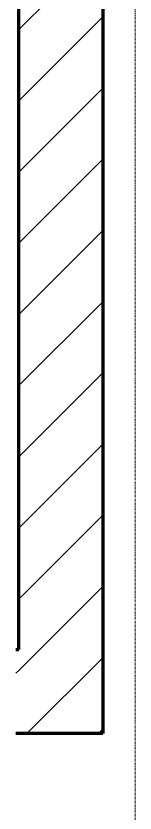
# Model space of a CAD drawing. Header units: millimetres. Extents: x -726012 to -647389, y -20772 to 18805.
# Drawn here: x -722166 to -721882, y -741 to 1159 of the extents above; entities that cross this region are included whole.
import ezdxf

# ---------------------------------------------------------------- set-up
doc = ezdxf.new("R2010")
doc.units = ezdxf.units.MM
doc.linetypes.add('DPA_Grid _ Level 100', pattern=[10, 5.5, -1.6, 1.3, -1.6])
for name, color, linetype, lineweight in [('A-WALL', 5, 'Continuous', 35), ('A-WALL-PATT', 1, 'Continuous', 35), ('S-GRID', 251, 'Continuous', 9)]:
    doc.layers.add(name, color=color, linetype=linetype, lineweight=lineweight)
pattern_1 = [(45, (0, 0), (-84.852814, 84.852814), [])]

# ---------------------------------------------------------------- blocks, each defined once
blk = doc.blocks.new('*U1069')
at = {"layer": 'S-GRID', "linetype": 'DPA_Grid _ Level 100'}
blk.add_line((-45600, -12746.5), (-45600, 25446.8), dxfattribs=at)

msp = doc.modelspace()

# ---------------------------------------------------------------- hatches: boundary and pattern name
at = {"layer": 'A-WALL-PATT', "lineweight": 9}
h = msp.add_hatch(dxfattribs=at)
h.set_pattern_fill('FP_2', color=256, style=0, pattern_type=2)
h.set_pattern_definition(pattern_1)
h.paths.add_polyline_path([(-722159, -551), (-721959, -551), (-721959, 2749), (-722159, 2749), (-722159, -351)])
h = msp.add_hatch(dxfattribs=at)
h.set_pattern_fill('FP_2', color=256, style=0, pattern_type=2)
h.set_pattern_definition(pattern_1)
h.paths.add_polyline_path([(-722159, -551), (-722159, -351), (-722165.5, -351), (-722165.5, -551)])

# ---------------------------------------------------------------- linework, layer by layer
at = {"layer": 'A-WALL', "color": 7, "lineweight": 70}
for p, q in [((-722159, -351), (-722159, 2749)), ((-721959, 2749), (-721959, -551)), ((-722165.5, -351), (-722159, -351)), ((-722159, -551), (-722165.5, -551)), ((-721959, -551), (-722159, -551))]:
    msp.add_line(p, q, dxfattribs=at)

# ---------------------------------------------------------------- block references
msp.add_blockref('*U1069', (-676282.4, -7541.4))

doc.saveas('drawing.dxf')
